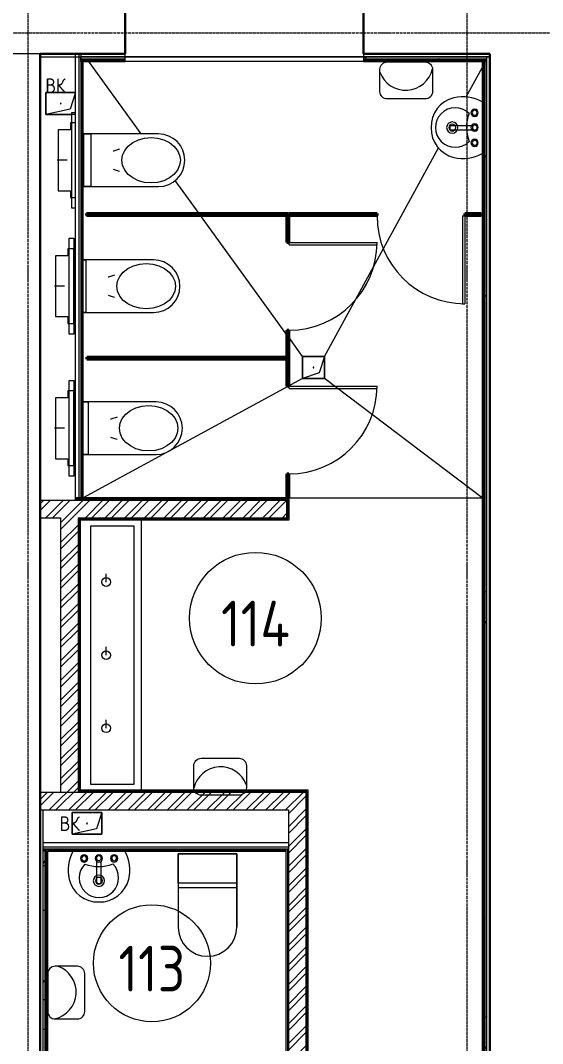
# Model space of a CAD drawing. Header units: millimetres. Extents: x -42533 to 645315, y 3457 to 82611.
# Drawn here: x 33845 to 37414, y 45810 to 52806 of the extents above; entities that cross this region are included whole.
import ezdxf

# ---------------------------------------------------------------- set-up
doc = ezdxf.new("R2010")
doc.units = ezdxf.units.MM
doc.linetypes.add('ADSK_Линия сетки', pattern=[25, 20, -2.5, 0, -2.5])
for name, color, linetype, lineweight in [('Аннотация', 7, 'Continuous', 18), ('Двери', 7, 'Continuous', 9), ('Двери открывание', 7, 'Continuous', 9), ('Обобщенные модели', 7, 'Continuous', 18), ('Оси', 253, 'Continuous', 9), ('Перекрытие', 7, 'Continuous', 18), ('Сантехника', 7, 'Continuous', 18), ('Стены внутренние', 7, 'Continuous', 18), ('Стены несущие', 7, 'Continuous', 30), ('Стены отделка', 7, 'Continuous', 30), ('Стены штриховка', 7, 'Continuous', 9), ('ТХ', 5, 'Continuous', 0), ('ШТРИХОВКА', 252, 'Continuous', 15)]:
    doc.layers.add(name, color=color, linetype=linetype, lineweight=lineweight)
doc.layers.add('Линии', color=7, linetype='Continuous', lineweight=9, true_color=0x00a600)
doc.layers.add('ЭОМ_Лотки рабочие', color=5, linetype='Continuous')
doc.styles.add('GOST Common', font='GOST_Common.ttf', dxfattribs={"width": 0.9, "height": 350})
doc.styles.add('GOST Common_5', font='GOST_Common.ttf', dxfattribs={"width": 0.9, "height": 200})
pattern_1 = [(0, (557.2, 188.9), (406.4, 101.6), [33.528, -271.272, 33.528, -271.272, -1625.6]), (0, (557.2, 188.9), (406.4, 101.6), [-609.6, 33.528, -576.072, 33.528, -271.272, -711.2]), (0, (557.2, 188.9), (406.4, 101.6), [-1524, 33.528, -169.672, 33.528, -474.472]), (120, (709.6, 239.7), (-291.1882, 301.15272), [33.528, -271.272, 33.528, -271.272, -1625.6]), (120, (709.6, 239.7), (-291.1882, 301.15272), [-609.6, 33.528, -576.072, 33.528, -271.272, -711.2]), (120, (709.6, 239.7), (-291.1882, 301.15272), [-1524, 33.528, -169.672, 33.528, -474.472]), (240, (760.4, 442.9), (-115.2118, -402.75272), [33.528, -271.272, 33.528, -271.272, -1625.6]), (240, (760.4, 442.9), (-115.2118, -402.75272), [-609.6, 33.528, -576.072, 33.528, -271.272, -711.2]), (240, (760.4, 442.9), (-115.2118, -402.75272), [-1524, 33.528, -169.672, 33.528, -474.472])]

# ---------------------------------------------------------------- blocks, each defined once
blk = doc.blocks.new('ТХ 1 этаж.')
at = {"layer": 'ТХ', "color": 8}
blk.add_lwpolyline([(17276.9, 18428.3), (17017.1, 18428.3, -0.414214), (16967.1, 18478.3), (16967.1, 18631.2, -0.414214), (17017.1, 18681.2), (17276.9, 18681.2, -0.414214), (17326.9, 18631.2), (17326.9, 18478.3, -0.414214)], format="xyb", close=True, dxfattribs=at)
at = {"layer": 'ТХ', "color": 252, "true_color": 0x939598}
for points in [[(15745, 13920.2), (16004.8, 13920.2, -0.414214), (16054.8, 13870.2), (16054.8, 13717.3, -0.414214), (16004.8, 13667.3), (15745, 13667.3, -0.414214), (15695, 13717.3), (15695, 13870.2, -0.414214)], [(14949.5, 12187.5), (14949.5, 12447.3, 0.414214), (14899.5, 12497.3), (14746.7, 12497.3, 0.414214), (14696.7, 12447.3), (14696.7, 12187.5, 0.414214), (14746.7, 12137.5), (14899.5, 12137.5, 0.414214)]]:
    blk.add_lwpolyline(points, format="xyb", close=True, dxfattribs=at)
at = {"layer": 'ТХ', "color": 8}
blk.add_arc((17143.8, 18675), 187.6, 199.61673, 347.34781, dxfattribs=at)
at = {"layer": 'ТХ', "color": 252, "true_color": 0x939598}
for centre, start, end in [((15878.1, 13673.5), 19.61673, 167.34781), ((14702.9, 12320.6), 282.65219, 70.38327)]:
    blk.add_arc(centre, 187.6, start, end, dxfattribs=at)
blk = doc.blocks.new('1 этаж')
at = {"layer": 'Стены внутренние', "lineweight": 9}
h = blk.add_hatch(dxfattribs=at)
h.set_pattern_fill('FP_12', color=8, style=0, pattern_type=2)
h.set_pattern_definition(pattern_1)
h.paths.add_polyline_path([(10460.636, 20255.561), (10842.201, 20255.561), (10842.201, 20270.561), (9998.85, 20270.561), (9999.85, 20255.561), (10141.805, 20255.561)])
h.paths.add_polyline_path([(8070.371, 20255.561), (8368.85, 20255.561), (8368.85, 20270.561), (8067.201, 20270.561), (8067.201, 20255.561)])
h = blk.add_hatch(dxfattribs=at)
h.set_pattern_fill('FP_12', color=8, style=0, pattern_type=2)
h.set_pattern_definition(pattern_1)
h.paths.add_polyline_path([(10827.201, 13184.185), (10842.201, 13184.185), (10841.803, 20254.061), (10827.201, 20254.061), (10827.201, 13565.801)])
h = blk.add_hatch(dxfattribs=at)
h.set_pattern_fill('FP_12', color=8, style=0, pattern_type=2)
h.set_pattern_definition(pattern_1)
h.paths.add_polyline_path([(7807.201, 12907.685), (7822.201, 12907.685), (7822.201, 14839.952), (7807.201, 14839.952), (7807.201, 13565.801)])
at = {"layer": 'Стены штриховка'}
h = blk.add_hatch(dxfattribs=at)
h.set_pattern_fill('ANSI32', color=8, scale=10)
h.set_pattern_definition([(45, (-31496.66, 188.9), (-67.35192, 67.35192), []), (45, (-31451.76, 188.9), (-67.35192, 67.35192), [])])
h.paths.add_polyline_path([(9475.531, 17239.126), (8027.201, 17239.126), (8027.201, 17239.141), (7787.201, 17239.141), (7787.201, 17119.126), (7927.201, 17119.126), (7927.201, 15240.702), (8047.201, 15240.702), (8047.201, 17119.126), (9475.531, 17119.126)])
h.paths.add_polyline_path([(9605.382, 15240.702), (7787.201, 15240.702), (7787.201, 15120.702), (9485.382, 15120.702), (9485.382, 13133.902), (9605.382, 13133.902)])
h.paths.add_polyline_path([(9605.382, 13133.902), (9485.382, 13133.902), (9485.382, 12852.685), (9605.382, 12852.685)])
at = {"layer": 'Двери', "color": 8}
for p, q in [((10675.201, 19182.168), (10691.201, 19182.168)), ((10675.201, 19182.168), (10675.201, 18582.168)), ((10691.201, 19182.168), (10691.201, 18582.168)), ((9491.201, 18985.141), (9491.201, 19001.141)), ((9491.201, 19001.141), (10091.201, 19001.141)), ((9491.201, 18985.141), (10091.201, 18985.141)), ((10091.201, 18985.141), (10091.201, 19001.141)), ((10675.201, 18582.168), (10691.201, 18582.168)), ((9491.201, 18003.141), (9491.201, 18019.141)), ((9491.201, 18019.141), (10091.201, 18019.141)), ((9491.201, 18003.141), (10091.201, 18003.141)), ((10091.201, 18003.141), (10091.201, 18019.141))]:
    blk.add_line(p, q, dxfattribs=at)
at = {"layer": 'Двери открывание', "color": 8}
for centre, start, end in [((10691.201, 19182.168), 180, 270), ((9491.201, 19001.141), 270, 0), ((9491.201, 18019.141), 270, 0)]:
    blk.add_arc(centre, 600, start, end, dxfattribs=at)
at = {"layer": 'Линии', "color": 8}
for centre, radius in [((9260.024, 16432.011), 450), ((8551.992, 14072.585), 400)]:
    blk.add_circle(centre, radius, dxfattribs=at)
at = {"layer": 'Обобщенные модели', "color": 8}
for p, q in [((7827.201, 19875.902), (7827.201, 20025.902)), ((7827.201, 20025.902), (8027.201, 20025.902)), ((8027.201, 20025.902), (7827.201, 20025.902)), ((7827.201, 20025.902), (7827.201, 19875.902)), ((8027.201, 20018.737), (7992.089, 19913.402)), ((7992.089, 19913.402), (7827.201, 19875.902)), ((8027.201, 19875.902), (7827.201, 19875.902)), ((7827.201, 19875.902), (8004.084, 19875.902)), ((9582.201, 18071.427), (9582.201, 18221.427)), ((9582.201, 18221.427), (9732.201, 18221.427)), ((9732.201, 18221.427), (9582.201, 18221.427)), ((9582.201, 18221.427), (9582.201, 18071.427)), ((9732.201, 18221.427), (9694.701, 18108.927)), ((9732.201, 18221.427), (9732.201, 18071.427)), ((9732.201, 18071.427), (9732.201, 18221.427)), ((9694.701, 18108.927), (9582.201, 18071.427)), ((9732.201, 18071.427), (9582.201, 18071.427)), ((9582.201, 18071.427), (9732.201, 18071.427)), ((8007.201, 14954.007), (8007.201, 15104.007)), ((8007.201, 15104.007), (8209.589, 15104.007)), ((8209.589, 15104.007), (8007.201, 15104.007)), ((8007.201, 15104.007), (8007.201, 14954.007)), ((8209.589, 15104.007), (8172.089, 14991.507)), ((8209.589, 15104.007), (8209.589, 14954.007)), ((8209.589, 14954.007), (8209.589, 15104.007)), ((8172.089, 14991.507), (8007.201, 14954.007)), ((8209.589, 14954.007), (8007.201, 14954.007)), ((8007.201, 14954.007), (8209.589, 14954.007))]:
    blk.add_line(p, q, dxfattribs=at)
at = {"layer": 'Обобщенные модели', "color": 8, "lineweight": 40}
for p, q in [((9485.201, 19198.168), (8105.201, 19198.168)), ((8105.201, 19198.168), (8105.201, 19186.168)), ((8105.201, 19186.168), (9485.201, 19186.168)), ((9487.201, 19186.141), (9475.201, 19186.141)), ((9475.201, 19186.141), (9475.201, 19001.141)), ((9485.201, 19186.168), (9485.201, 19198.168)), ((9487.201, 19001.141), (9487.201, 19186.141)), ((10091.201, 19198.168), (9491.201, 19198.168)), ((9491.201, 19198.168), (9491.201, 19186.168)), ((9491.201, 19186.168), (10091.201, 19186.168)), ((10091.201, 19186.168), (10091.201, 19198.168)), ((10802.201, 19198.168), (10691.201, 19198.168)), ((10691.201, 19198.168), (10691.201, 19186.168)), ((10691.201, 19186.168), (10802.201, 19186.168)), ((10802.201, 19186.168), (10802.201, 19198.168)), ((9475.201, 19001.141), (9487.201, 19001.141)), ((9487.201, 18401.141), (9475.201, 18401.141)), ((9487.201, 18216.141), (8107.201, 18216.141)), ((8107.201, 18216.141), (8107.201, 18204.141)), ((8107.201, 18204.141), (9487.201, 18204.141)), ((9487.201, 18204.141), (9475.201, 18204.141)), ((9475.201, 18204.141), (9475.201, 18019.141)), ((9487.201, 18204.141), (9487.201, 18216.141)), ((9487.201, 18019.141), (9487.201, 18204.141)), ((9475.201, 18019.141), (9487.201, 18019.141)), ((9487.201, 17419.141), (9475.201, 17419.141))]:
    blk.add_line(p, q, dxfattribs=at)
for points in [[(9475.201, 18401.141), (9475.201, 18216.141), (9487.201, 18216.141), (9487.201, 18401.141)], [(9475.201, 17419.141), (9475.201, 17254.141), (9487.201, 17254.141), (9487.201, 17419.141)]]:
    blk.add_lwpolyline(points, dxfattribs=at)
at = {"layer": 'Обобщенные модели', "color": 8}
for centre, start, end in [((7928.395, 19950.902), 0, 180), ((7928.395, 19950.902), 120, 180), ((7928.395, 19950.902), 180, 0), ((7928.395, 19950.902), 240, 345), ((7928.395, 19950.902), 15, 90), ((9657.201, 18146.427), 0, 180), ((9657.201, 18146.427), 120, 180), ((9657.201, 18146.427), 180, 0), ((9657.201, 18146.427), 240, 345), ((9657.201, 18146.427), 15, 90), ((8108.395, 15029.007), 0, 180), ((8108.395, 15029.007), 120, 180), ((8108.395, 15029.007), 180, 0), ((8108.395, 15029.007), 240, 345), ((8108.395, 15029.007), 15, 90)]:
    blk.add_arc(centre, 2.5, start, end, dxfattribs=at)
at = {"layer": 'Оси', "color": 8, "linetype": 'ADSK_Линия сетки'}
for p, q in [((7706.766, -4162.595), (7706.766, 21955.22)), ((10706.766, -4162.595), (10706.766, 21955.22)), ((-9557.528, 20433.902), (56672.201, 20433.902))]:
    blk.add_line(p, q, dxfattribs=at)
at = {"layer": 'Перекрытие', "color": 8}
for p, q in [((8479.567, 19743.061), (8121.234, 20237.561)), ((10700.843, 19995.843), (10809.201, 20194.338)), ((9732.201, 18221.427), (10511.047, 19648.163)), ((8874.417, 19198.168), (8710.169, 19424.831)), ((9475.201, 18369.087), (8883.113, 19186.168)), ((9582.201, 18221.427), (9487.201, 18352.527)), ((9582.201, 18071.427), (8082.201, 17254.141)), ((10809.201, 17254.141), (9732.201, 18071.427)), ((9490.531, 17254.141), (10809.201, 17254.141))]:
    blk.add_line(p, q, dxfattribs=at)
at = {"layer": 'Сантехника', "color": 8}
for p, q in [((8004.084, 19235.561), (8004.084, 19890.561)), ((8004.084, 19890.561), (8027.201, 19890.561)), ((7995.084, 19818.061), (7995.084, 19771.061)), ((8027.201, 19818.061), (7995.084, 19818.061)), ((10594.309, 19801.641), (10738.512, 19801.641)), ((7910.084, 19771.061), (7910.084, 19355.061)), ((7995.084, 19771.061), (7910.084, 19771.061)), ((8597.161, 19743.061), (8084.084, 19743.061)), ((8084.084, 19743.061), (8084.084, 19383.061)), ((8084.084, 19383.061), (8084.084, 19743.061)), ((8084.084, 19743.061), (8134.084, 19743.061)), ((8134.084, 19743.061), (8134.084, 19383.061)), ((10594.309, 19771.641), (10738.512, 19771.641)), ((8084.084, 19663.061), (8083.084, 19663.061)), ((8083.084, 19663.061), (8083.084, 19643.061)), ((8083.084, 19663.061), (8083.084, 19643.061)), ((8083.084, 19643.061), (8084.084, 19643.061)), ((8084.084, 19618.061), (8083.084, 19618.061)), ((8083.084, 19618.061), (8083.084, 19508.061)), ((8083.084, 19618.061), (8083.084, 19616.187)), ((7971.784, 19563.061), (7903.784, 19563.061)), ((8083.084, 19509.935), (8083.084, 19508.061)), ((8083.084, 19508.061), (8084.084, 19508.061)), ((8084.084, 19483.061), (8083.084, 19483.061)), ((8083.084, 19483.061), (8083.084, 19463.061)), ((8083.084, 19483.061), (8083.084, 19463.061)), ((8083.084, 19463.061), (8084.084, 19463.061)), ((8084.084, 19383.061), (8597.161, 19383.061)), ((8134.084, 19383.061), (8084.084, 19383.061)), ((7910.084, 19355.061), (7995.084, 19355.061)), ((7995.084, 19355.061), (7995.084, 19308.061)), ((7995.084, 19308.061), (8027.201, 19308.061)), ((8027.201, 19235.561), (8004.084, 19235.561)), ((7987.201, 18374.427), (7987.201, 19029.427)), ((7987.201, 19029.427), (8018.201, 19029.427)), ((8018.201, 19029.427), (8018.201, 18374.427)), ((7893.201, 18909.927), (7893.201, 18493.927)), ((7978.201, 18909.927), (7893.201, 18909.927)), ((7978.201, 18956.927), (7978.201, 18909.927)), ((8018.201, 18956.927), (7978.201, 18956.927)), ((8018.201, 18446.927), (8018.201, 18956.927)), ((8563.394, 18881.927), (8082.201, 18881.927)), ((8082.201, 18881.927), (8100.317, 18881.927)), ((8100.317, 18881.927), (8100.317, 18521.927)), ((7954.901, 18701.927), (7886.901, 18701.927)), ((7893.201, 18493.927), (7978.201, 18493.927)), ((7978.201, 18493.927), (7978.201, 18446.927)), ((8082.201, 18521.927), (8563.394, 18521.927)), ((8100.317, 18521.927), (8082.201, 18521.927)), ((7978.201, 18446.927), (8018.201, 18446.927)), ((8018.201, 18374.427), (7987.201, 18374.427)), ((7987.201, 17403.061), (7987.201, 18058.061)), ((7987.201, 18058.061), (8018.201, 18058.061)), ((8018.201, 18058.061), (8018.201, 17403.061)), ((7978.201, 17985.561), (7978.201, 17938.561)), ((8018.201, 17985.561), (7978.201, 17985.561)), ((8018.201, 17475.561), (8018.201, 17985.561)), ((7893.201, 17938.561), (7893.201, 17522.561)), ((7978.201, 17938.561), (7893.201, 17938.561)), ((8580.277, 17910.561), (8082.201, 17910.561)), ((8082.201, 17910.561), (8117.201, 17910.561)), ((8117.201, 17910.561), (8117.201, 17550.561)), ((7954.901, 17730.561), (7886.901, 17730.561)), ((7893.201, 17522.561), (7978.201, 17522.561)), ((7978.201, 17522.561), (7978.201, 17475.561)), ((8082.201, 17550.561), (8580.277, 17550.561)), ((8117.201, 17550.561), (8082.201, 17550.561)), ((7978.201, 17475.561), (8018.201, 17475.561)), ((8018.201, 17403.061), (7987.201, 17403.061)), ((8059.201, 17114.126), (8479.201, 17114.126)), ((8479.201, 17114.126), (8479.201, 15246.414)), ((8134.201, 17064.126), (8429.201, 17064.126)), ((8134.201, 15294.126), (8134.201, 17064.126)), ((8429.201, 17064.126), (8429.201, 15294.126)), ((8239.201, 16679.126), (8239.201, 16736.126)), ((8239.201, 16179.126), (8239.201, 16236.126)), ((8239.201, 15679.126), (8239.201, 15736.126)), ((8429.201, 15294.126), (8134.201, 15294.126)), ((8174.701, 14625.06), (8174.701, 14769.263)), ((8204.701, 14625.06), (8204.701, 14769.263)), ((9132.201, 14819.952), (8732.201, 14819.952)), ((8732.201, 14819.952), (8732.201, 14319.952)), ((8732.201, 14619.952), (8732.201, 14819.952)), ((8732.201, 14819.952), (9132.201, 14819.952)), ((9132.201, 14319.952), (9132.201, 14819.952)), ((9132.201, 14819.952), (9132.201, 14619.952)), ((8732.201, 14619.952), (8732.201, 14319.952)), ((9132.201, 14619.952), (8732.201, 14619.952)), ((8732.201, 14589.952), (9132.201, 14589.952)), ((9132.201, 14619.952), (9132.201, 14319.952))]:
    blk.add_line(p, q, dxfattribs=at)
at = {"layer": 'Сантехника', "color": 8, "flags": 128}
for points in [[(8346.584, 19563.061), (8351.599, 19597.551), (8366.39, 19630.313), (8390.218, 19659.702), (8421.886, 19684.245), (8459.807, 19702.711), (8502.08, 19714.174), (8546.584, 19718.061), (8591.088, 19714.174), (8633.361, 19702.711), (8671.282, 19684.245), (8702.95, 19659.702), (8726.778, 19630.313), (8741.57, 19597.551), (8746.584, 19563.061)], [(8330.357, 19638.056), (8288.956, 19625.336), (8286.308, 19624.8)], [(8746.584, 19563.061), (8741.57, 19528.57), (8726.778, 19495.809), (8702.95, 19466.42), (8671.282, 19441.877), (8633.361, 19423.41), (8591.088, 19411.947), (8546.584, 19408.061), (8502.08, 19411.947), (8459.807, 19423.41), (8421.886, 19441.877), (8390.218, 19466.42), (8366.39, 19495.809), (8351.599, 19528.57), (8346.584, 19563.061)], [(8286.308, 19501.321), (8321.727, 19491.4), (8330.357, 19488.065)], [(8312.817, 18701.927), (8317.831, 18736.417), (8332.623, 18769.179), (8356.451, 18798.568), (8388.119, 18823.111), (8426.04, 18841.577), (8468.313, 18853.041), (8512.817, 18856.927), (8557.321, 18853.041), (8599.594, 18841.577), (8637.515, 18823.111), (8669.183, 18798.568), (8693.011, 18769.179), (8707.803, 18736.417), (8712.817, 18701.927)], [(8296.589, 18776.922), (8255.189, 18764.202), (8252.54, 18763.666)], [(8712.817, 18701.927), (8707.803, 18667.436), (8693.011, 18634.675), (8669.183, 18605.286), (8637.515, 18580.743), (8599.594, 18562.277), (8557.321, 18550.813), (8512.817, 18546.927), (8468.313, 18550.813), (8426.04, 18562.277), (8388.119, 18580.743), (8356.451, 18605.286), (8332.623, 18634.675), (8317.831, 18667.436), (8312.817, 18701.927)], [(8252.54, 18640.187), (8287.96, 18630.266), (8296.589, 18626.931)], [(8329.701, 17730.561), (8334.715, 17765.051), (8349.507, 17797.813), (8373.334, 17827.202), (8405.003, 17851.745), (8442.924, 17870.211), (8485.196, 17881.674), (8529.701, 17885.561), (8574.205, 17881.674), (8616.477, 17870.211), (8654.399, 17851.745), (8686.067, 17827.202), (8709.894, 17797.813), (8724.686, 17765.051), (8729.701, 17730.561)], [(8313.473, 17805.556), (8272.072, 17792.836), (8269.424, 17792.3)], [(8729.701, 17730.561), (8724.686, 17696.07), (8709.894, 17663.309), (8686.067, 17633.92), (8654.399, 17609.377), (8616.477, 17590.91), (8574.205, 17579.447), (8529.701, 17575.561), (8485.196, 17579.447), (8442.924, 17590.91), (8405.003, 17609.377), (8373.334, 17633.92), (8349.507, 17663.309), (8334.715, 17696.07), (8329.701, 17730.561)], [(8269.424, 17668.821), (8304.843, 17658.9), (8313.473, 17655.565)]]:
    blk.add_lwpolyline(points, dxfattribs=at)
at = {"layer": 'Сантехника', "color": 8}
for centre in [(8239.201, 16679.126), (8239.201, 16179.126), (8239.201, 15679.126)]:
    blk.add_circle(centre, 30, dxfattribs=at)
for centre, radius, start, end in [((10664.077, 19792.522), 203.526, 103.6350548, 181.6557802), ((10664.077, 19792.522), 203.526, 103.6350548, 181.6557802), ((10678.438, 19733.317), 264.447, 60.3649452, 103.6350548), ((10678.438, 19733.317), 264.447, 60.3649452, 103.6350548), ((10625.632, 19786.641), 135, 45.4629123, 315.0556058), ((10969.524, 19788.197), 266.583, 159.1986398, 201.3198783), ((10758.512, 19887.907), 25, 90, 270), ((10758.512, 19887.907), 17.003, 90, 270), ((10758.512, 19887.907), 25, 270, 90), ((10758.512, 19887.907), 17.003, 270, 90), ((10605.632, 19786.641), 38.576, 90, 270), ((10605.632, 19786.641), 23.492, 90, 270), ((10605.632, 19786.641), 38.576, 270, 90), ((10605.632, 19786.641), 23.492, 270, 90), ((10758.512, 19786.641), 25, 90, 270), ((10759.957, 19787.405), 16.806, 0, 180), ((10758.512, 19786.641), 25, 270, 90), ((8597.161, 19563.061), 180, 270, 90), ((10664.077, 19780.76), 203.526, 178.3442198, 256.3649452), ((10664.077, 19780.76), 203.526, 178.3442198, 256.3649452), ((10759.957, 19787.405), 16.806, 180, 0), ((10758.512, 19682.326), 25, 90, 270), ((10759.53, 19682.326), 17.002, 90, 270), ((10758.512, 19682.326), 25, 270, 90), ((10759.53, 19682.326), 17.002, 270, 90), ((10678.438, 19839.965), 264.447, 256.3649452, 299.6350548), ((10678.438, 19839.965), 264.447, 256.3649452, 299.6350548), ((8563.394, 18701.927), 180, 270, 90), ((8580.277, 17730.561), 180, 270, 90), ((8243.024, 14709.189), 264.447, 150.3649452, 193.6350548), ((8243.024, 14709.189), 264.447, 150.3649452, 193.6350548), ((8136.377, 14709.189), 264.447, 346.3649452, 29.6350548), ((8136.377, 14709.189), 264.447, 346.3649452, 29.6350548), ((8088.435, 14789.263), 25, 0, 180), ((8088.435, 14789.263), 25, 180, 0), ((8088.435, 14789.263), 17.003, 0, 180), ((8088.435, 14789.263), 17.003, 180, 0), ((8189.701, 14789.263), 25, 0, 180), ((8189.701, 14789.263), 25, 180, 0), ((8188.937, 14790.708), 16.806, 90, 270), ((8188.937, 14790.708), 16.806, 270, 90), ((8294.015, 14789.263), 25, 0, 180), ((8294.015, 14789.263), 25, 180, 0), ((8294.015, 14790.281), 17.002, 0, 180), ((8294.015, 14790.281), 17.002, 180, 0), ((8189.701, 14656.384), 135, 135.4629123, 45.0556058), ((8188.145, 15000.275), 266.583, 249.1986398, 291.3198783), ((8183.82, 14694.828), 203.526, 193.6350548, 271.6557802), ((8183.82, 14694.828), 203.526, 193.6350548, 271.6557802), ((8189.701, 14636.384), 38.576, 0, 180), ((8189.701, 14636.384), 38.576, 180, 0), ((8189.701, 14636.384), 23.492, 0, 180), ((8189.701, 14636.384), 23.492, 180, 0), ((8195.581, 14694.828), 203.526, 268.3442198, 346.3649452), ((8195.581, 14694.828), 203.526, 268.3442198, 346.3649452), ((8932.201, 14319.952), 200, 180, 0), ((8932.201, 14319.952), 200, 180, 0)]:
    blk.add_arc(centre, radius, start, end, dxfattribs=at)
for centre, major_axis in [((10594.309, 19786.641), (0, 15)), ((8189.701, 14625.06), (-15, 0))]:
    blk.add_ellipse(centre, major_axis=major_axis, ratio=0.42852507, start_param=0, end_param=3.14159265, dxfattribs=at)
at = {"layer": 'Стены внутренние', "color": 8}
for p, q in [((9998.85, 20271.427), (8368.85, 20271.427)), ((8368.85, 20270.561), (9998.85, 20270.561)), ((9998.85, 20237.561), (8368.85, 20237.561)), ((8062.201, 17104.144), (8062.201, 15240.702))]:
    blk.add_line(p, q, dxfattribs=at)
at = {"layer": 'Стены несущие', "color": 8}
for p, q in [((8368.85, 20291.427), (8368.85, 20621.427)), ((9998.85, 20621.427), (9998.85, 20291.427)), ((7787.201, 20291.427), (8368.85, 20291.427)), ((7787.201, 12852.685), (7787.201, 20291.427)), ((10862.201, 20291.427), (9998.85, 20291.427)), ((10862.201, 20291.427), (10862.201, 12852.685))]:
    blk.add_line(p, q, dxfattribs=at)
at = {"layer": 'Стены отделка', "color": 8, "lineweight": 9}
for p, q in [((8027.201, 20290.561), (8027.201, 17239.141)), ((8067.201, 20290.561), (8027.201, 20290.561)), ((8067.201, 17239.126), (8067.201, 20290.561)), ((8368.85, 20271.427), (8368.85, 20291.427)), ((9998.85, 20291.427), (9998.85, 20271.427)), ((7787.201, 20271.427), (8368.85, 20271.427)), ((8368.85, 20270.561), (8064.084, 20270.561)), ((8064.084, 20270.561), (8064.084, 20237.561)), ((8064.084, 20237.561), (8368.85, 20237.561)), ((8082.201, 17239.126), (8082.201, 20255.561)), ((8368.85, 20237.561), (8368.85, 20270.561)), ((9998.85, 20271.427), (10862.201, 20271.427)), ((10862.201, 20270.561), (9998.85, 20270.561)), ((9998.85, 20270.561), (9998.85, 20237.561)), ((9998.85, 20237.561), (10842.201, 20237.561)), ((10842.201, 20254.061), (10809.201, 20254.061)), ((10809.201, 20254.061), (10809.201, 12909.185)), ((10842.201, 12852.685), (10842.201, 20270.561)), ((7787.201, 17239.141), (9475.531, 17239.141)), ((9490.531, 17254.141), (8027.119, 17254.141)), ((9475.531, 17239.126), (8067.201, 17239.126)), ((9475.531, 17119.126), (9475.531, 17239.126)), ((9490.531, 17104.126), (9490.531, 17254.141)), ((7927.201, 17119.126), (7927.201, 15240.702)), ((8047.201, 17119.126), (9475.531, 17119.126)), ((8047.201, 17104.126), (9490.531, 17104.126)), ((8059.201, 15240.702), (8059.201, 17104.126)), ((9620.382, 15255.702), (8047.201, 15255.702)), ((9620.382, 12852.685), (9620.382, 15255.702)), ((9605.382, 15240.702), (9605.382, 12852.685)), ((7787.201, 15120.702), (9485.382, 15120.702)), ((7807.201, 15120.702), (7807.201, 12892.685)), ((9485.382, 15120.702), (9485.382, 12852.685)), ((9482.201, 14894.952), (7807.201, 14894.952)), ((7807.201, 14854.952), (9482.201, 14854.952)), ((7840.201, 14839.952), (9467.201, 14839.952)), ((7840.201, 12907.685), (7840.201, 14839.952)), ((9470.382, 12852.685), (9470.382, 14854.952))]:
    blk.add_line(p, q, dxfattribs=at)
at = {"layer": 'Стены штриховка', "color": 8}
for p, q in [((7787.201, 20291.427), (7407.201, 20291.427)), ((8054.201, 17239.141), (8054.201, 20290.561)), ((8064.084, 20255.561), (8368.85, 20255.561)), ((8064.084, 20246.561), (8368.85, 20246.561)), ((8073.201, 17239.126), (8073.201, 20255.561)), ((9998.85, 20255.561), (10842.201, 20255.561)), ((9998.85, 20246.561), (10842.201, 20246.561)), ((10818.201, 20254.061), (10818.201, 12909.185)), ((10827.201, 20254.061), (10827.201, 12909.185)), ((9481.531, 17245.141), (8027.119, 17245.141)), ((9481.531, 17113.126), (9481.531, 17245.141)), ((7787.201, 17119.126), (7927.201, 17119.126)), ((8047.201, 17119.126), (8047.201, 15240.702)), ((8047.201, 17113.126), (9481.531, 17113.126)), ((8053.201, 15240.702), (8053.201, 17104.126)), ((9605.382, 15240.702), (7787.201, 15240.702)), ((9611.382, 15246.702), (8047.201, 15246.702)), ((9611.382, 12852.685), (9611.382, 15246.702)), ((7807.201, 14867.952), (9482.201, 14867.952)), ((7807.201, 14848.952), (9467.201, 14848.952)), ((7831.201, 14839.952), (7807.201, 14839.952)), ((7822.201, 12907.685), (7822.201, 14839.952)), ((7831.201, 12907.685), (7831.201, 14839.952)), ((9479.382, 14854.952), (9479.382, 12852.685))]:
    blk.add_line(p, q, dxfattribs=at)
at = {"layer": 'ЭОМ_Лотки рабочие'}
blk.add_blockref('ТХ 1 этаж.', (-6856.492, 1554.379), dxfattribs=at)
at = {"layer": 'Аннотация', "color": 8, "style": 'GOST Common_5', "width": 0.9}
blk.add_text('ВК', height=100, dxfattribs=at).set_placement((7921.454, 14976.899))
at = {"layer": 'Аннотация', "color": 8, "lineweight": 9, "line_spacing_factor": 1.022766}
for s, insert, char_height, width, attachment_point, style in [('\\pxt3.6,7.2,10.8,14.4,18,21.6,25.2,28.8,32.4,36,39.6,43.2,46.8,50.4,54,57.6,61.2,64.8,68.4,72,75.6,79.2,82.8,86.4,90,93.6,97.2,100.8,104.4,108,111.6,115.2;{ВК}', (7824.023, 20123.282), 100, 156.348, 1, 'GOST Common_5'), ('114', (9260.024, 16395.063), 312.5, 520.21112, 5, 'GOST Common'), ('113', (8551.992, 14035.637), 312.5, 520.21112, 5, 'GOST Common')]:
    blk.add_mtext(s, dxfattribs=dict(at, insert=insert, char_height=char_height, width=width, attachment_point=attachment_point, style=style))

msp = doc.modelspace()

# ---------------------------------------------------------------- block references
at = {"layer": 'ШТРИХОВКА'}
msp.add_blockref('1 этаж', (26191.6, 32286.7), dxfattribs=at)

doc.saveas('drawing.dxf')
